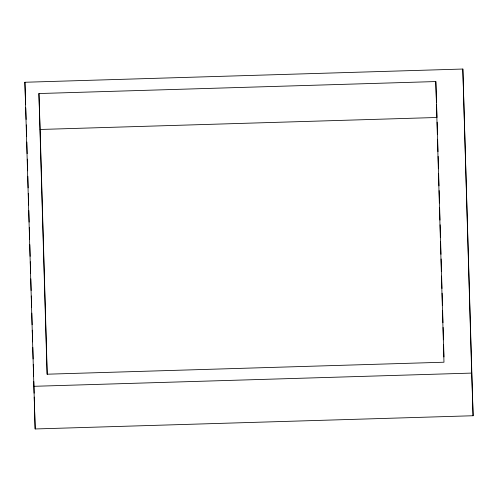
<?xml version="1.0" encoding="UTF-8"?>
<svg xmlns="http://www.w3.org/2000/svg" width="498" height="498" viewBox="0 0 498 498"><rect width="100%" height="100%" fill="white"/><g stroke="black" fill="none" stroke-linecap="round" stroke-linejoin="round"><path stroke-width="0.75" d="M24.9 82.257L462.841 69.035L473.1 415.743L35.159 428.965L24.9 82.257L25.647 104.748M435.812 81.554L443.973 362.22L47.086 374.203L38.925 93.537L435.812 81.554L436.497 102.196M38.925 93.537L40.12 129.468L437.001 117.484L436.572 104.493M33.746 386.311L471.687 373.089L473.1 415.743M25.747 107.848L26.133 119.483M462.841 69.035L471.687 373.089M437.138 122.153L437.499 134.591M437.636 139.253L437.997 151.697M438.134 156.36L438.495 168.797M438.632 173.466L438.993 185.903M439.13 190.566L439.491 203.01M439.628 207.672L439.989 220.11M440.12 224.779L440.487 237.216M440.618 241.879L440.985 254.322M441.116 258.985L441.477 271.422M441.614 276.091L441.975 288.529M442.112 293.191L442.473 305.635M442.61 310.298L442.971 322.735M443.108 327.404L443.469 339.841M443.606 344.504L443.967 356.948M40.12 129.468L47.242 374.365M26.313 124.911L26.655 136.577M26.811 142.023L27.153 153.683M27.309 159.13L27.651 170.795M27.807 176.236L28.149 187.902M28.305 193.342L28.647 205.008M28.803 210.449L29.139 222.114M29.301 227.561L29.637 239.221M29.799 244.667L30.135 256.333M30.297 261.774L30.633 273.439M30.795 278.88L31.131 290.546M31.293 295.993L31.629 307.652M31.791 313.099L32.127 324.764M32.283 330.205L32.625 341.871M32.781 347.311L33.123 358.977M33.279 364.424L33.621 376.083M33.777 381.53L34.119 393.196M34.231 397.08L34.617 410.302M34.661 411.858L35.159 428.965"/></g></svg>
